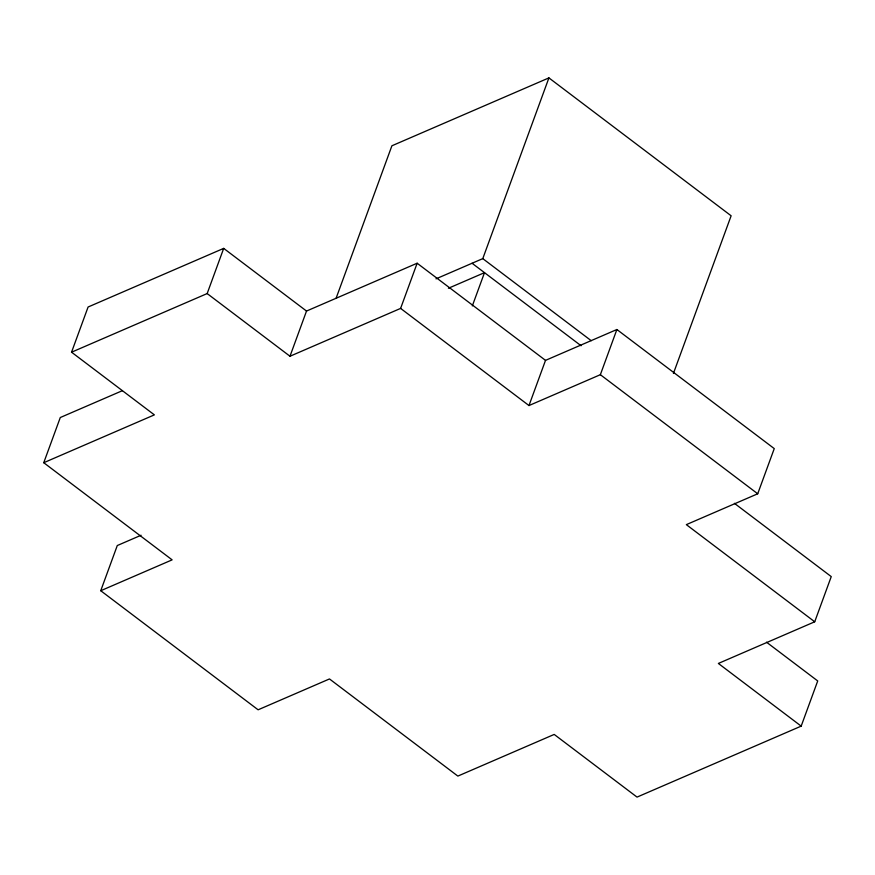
<?xml version="1.0" encoding="UTF-8"?>
<svg xmlns="http://www.w3.org/2000/svg" width="875" height="875" viewBox="0 0 875 875"><rect width="100%" height="100%" fill="white"/><g stroke="black" fill="none" stroke-linecap="round" stroke-linejoin="round"><path stroke-width="1.31" d="M766.5 642.184L817.72 680.947L801.183 726.13L637.033 797.103L554.203 734.431L457.855 776.092L329.481 678.945L258.114 709.8L100.745 590.723L172.123 559.858L43.75 462.711L154.372 414.87L71.553 352.198L88.091 307.016L223.694 248.38L306.523 311.052L417.145 263.222L545.519 360.369L616.886 329.514L774.255 448.602L757.717 493.784L686.339 524.639L814.712 621.786L831.25 576.603L734.431 503.333M43.75 462.711L60.287 417.528L122.434 390.655M71.553 352.198L207.167 293.562L223.694 248.38M100.745 590.723L117.283 545.541L141.072 535.248M207.167 293.562L289.986 356.245L306.523 311.052M336.077 298.32L391.902 145.786L548.92 77.897L731.128 215.786L673.422 373.439M289.986 356.245L400.608 308.405L417.145 263.222M435.991 278.852L482.781 258.628L548.92 77.897M472.325 305.9L484.498 272.661L448.416 288.258M400.608 308.405L528.981 405.552L545.519 360.369M528.981 405.552L600.359 374.697L616.886 329.514M814.712 621.786L718.364 663.447L801.183 726.13M482.781 258.628L591.237 340.703M472.073 263.255L581.077 345.745M600.359 374.697L757.717 493.784"/></g></svg>
